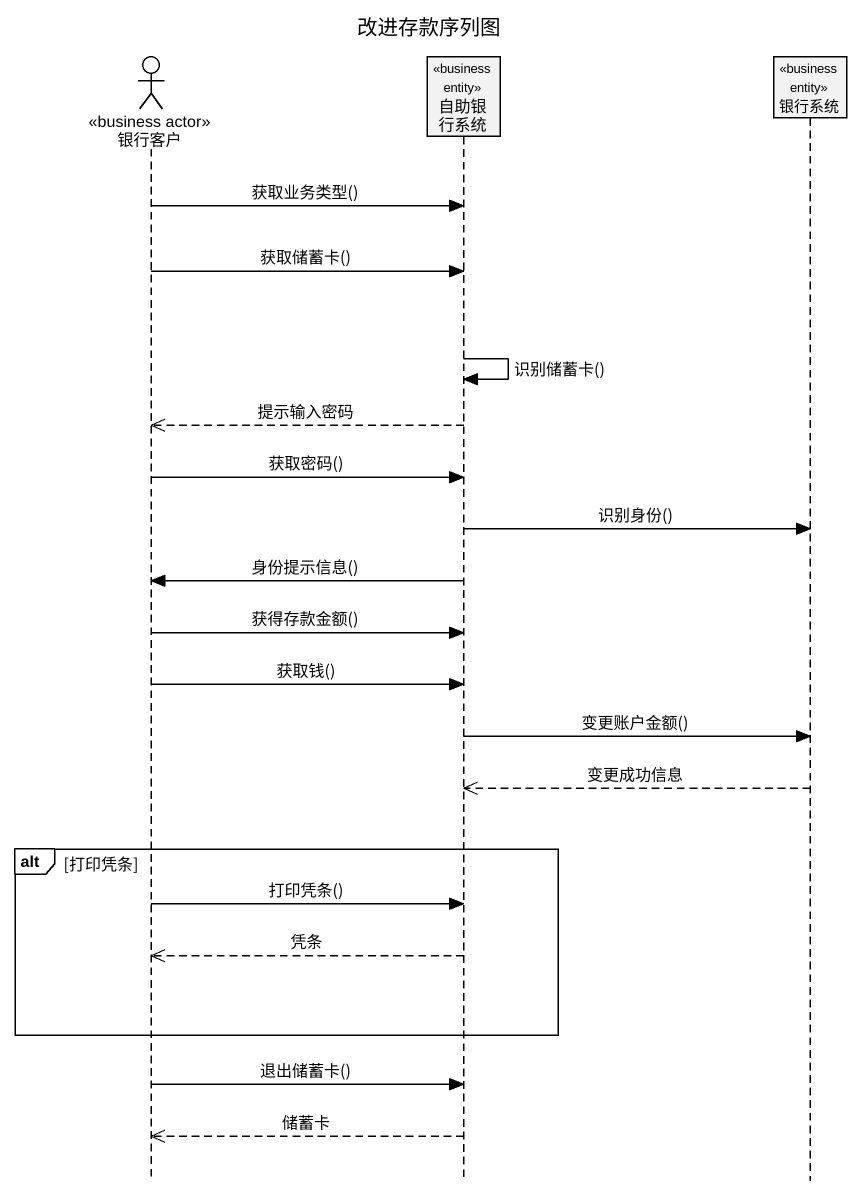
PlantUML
@startuml
title 改进存款序列图
hide footbox
actor 银行客户 <<business actor>>
participant 自助银行系统 <<business entity>>
participant 银行系统 <<business entity>>

银行客户 -> 自助银行系统 : 获取业务类型()
银行客户 -> 自助银行系统 : 获取储蓄卡()
自助银行系统 -> 自助银行系统 : 识别储蓄卡()
自助银行系统 -->> 银行客户 : 提示输入密码
银行客户 -> 自助银行系统 : 获取密码()
自助银行系统 -> 银行系统 : 识别身份()
自助银行系统 -> 银行客户 : 身份提示信息()
银行客户 -> 自助银行系统 : 获得存款金额()
银行客户 -> 自助银行系统 : 获取钱()
自助银行系统 -> 银行系统 : 变更账户金额()
银行系统 -->> 自助银行系统 : 变更成功信息
alt 打印凭条
  银行客户 -> 自助银行系统 : 打印凭条()
  自助银行系统 -->> 银行客户 : 凭条
end
银行客户 -> 自助银行系统 : 退出储蓄卡()
自助银行系统 -->> 银行客户 : 储蓄卡
@enduml
